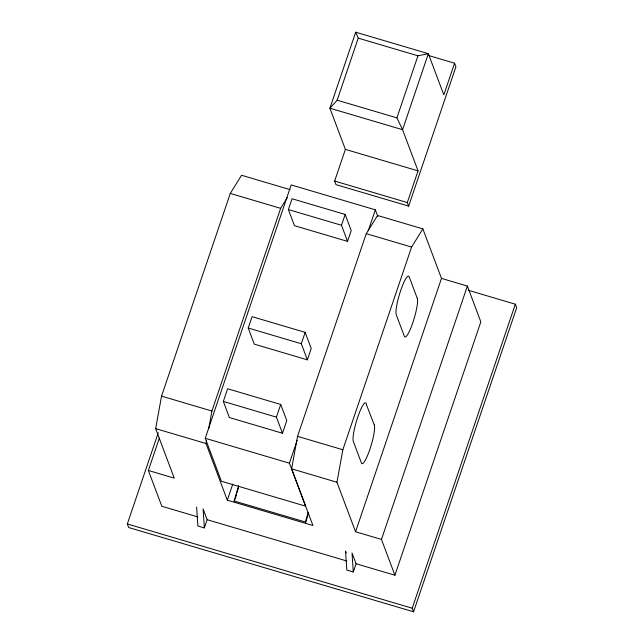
<?xml version="1.0" encoding="UTF-8"?>
<svg xmlns="http://www.w3.org/2000/svg" width="644" height="644" viewBox="0 0 644 644"><rect width="100%" height="100%" fill="white"/><g stroke="black" fill="none" stroke-linecap="round" stroke-linejoin="round"><path stroke-width="0.97" d="M159.342 438.089L148.362 470.474L174.258 478.13L155.647 428.622L161.547 396.124L230.286 193.442L241.572 175.265L290.025 189.602M346.231 552.866L345.554 551.079L346.802 570.053L353.274 571.969L352.027 552.987L356.068 563.733L394.917 575.221L381.457 539.422L355.56 531.759L441.478 278.401L422.866 228.894L377.545 215.482L366.259 233.659L297.528 436.342L291.627 468.84L312.928 525.512L227.308 500.187L206.008 443.515L206.547 440.56M208.688 428.751L211.908 411.025L280.647 208.334L287.313 197.595M355.56 531.759L336.949 482.251L342.849 449.754L411.588 247.063L422.866 228.894M308.629 512.503L305.828 522.139L234.126 501.008L238.61 485.592M235.165 499.148L236.565 494.326M237.129 492.402L238.53 487.58M308.154 512.439L305.353 522.075L305.828 522.139M468.164 290.243L515.329 304.193L516.673 307.768L413.569 611.8L128.671 527.533L127.327 523.95L158.255 432.744M297.174 440.327L289.422 463.189L305.578 506.152L221.399 481.253L205.251 438.29L291.168 184.933L375.347 209.831L377.803 216.368M223.323 401.437L227.622 388.759L280.72 404.464L286.773 420.572L282.474 433.251L229.385 417.545L223.323 401.437L276.421 417.143L282.474 433.251M248.222 328.029L252.078 316.663L305.167 332.368L311.229 348.476L307.373 359.843L254.275 344.138L248.222 328.029L301.32 343.735L307.373 359.843M288.391 209.574L292.062 198.755L345.16 214.452L351.213 230.568L347.543 241.387L294.453 225.682L288.391 209.574L341.489 225.271L347.543 241.387M454.567 63.201L443.829 94.869L428.349 53.694L355.681 32.2L329.905 108.208L345.385 149.384L334.647 181.053L335.991 184.635L408.658 206.128L455.912 66.783L454.567 63.201L428.751 55.561M408.658 206.128L407.306 202.546L418.053 170.877L402.572 129.702L329.905 108.208L337.182 100.206L358.233 38.133L355.681 32.2M204.349 527.919L207.143 519.684L203.102 508.937L204.349 527.919L197.877 526.003L196.629 507.029M227.308 500.187L232.75 484.143M276.421 417.143L280.72 404.464M301.32 343.735L305.167 332.368M341.489 225.271L345.16 214.452M396.897 117.868L417.948 55.803L428.349 53.694L402.572 129.702L396.897 117.868L337.182 100.206M368.239 230.785L375.347 209.831M353.274 571.969L356.068 563.733M381.457 539.422L467.375 286.057L441.478 278.401M394.917 575.221L480.835 321.863L467.375 286.057M413.569 611.8L412.224 608.218L515.329 304.193M234.126 501.008L234.601 501.072M358.233 38.133L417.948 55.803M345.385 149.384L418.053 170.877M334.647 181.053L407.306 202.546M230.286 193.442L280.647 208.334M366.259 233.659L411.588 247.063M161.547 396.124L211.908 411.025M297.528 436.342L342.849 449.754M205.251 438.29L289.422 463.189M155.647 428.622L206.008 443.515M291.627 468.84L336.949 482.251M197.821 516.923L161.821 506.273L148.362 470.474M207.143 519.684L346.705 560.964M127.327 523.95L412.224 608.218M374.293 424.968L366.484 404.834A20.568 3.55 -73.5 0 0 358.136 416.016A20.568 3.55 -73.5 0 0 353.492 441.832L361.405 462.972A20.568 3.55 -73.5 0 0 369.865 449.343A20.568 3.55 -73.5 0 0 374.293 424.968M417.256 298.293L409.182 276.807A20.568 3.55 -73.5 0 0 400.713 290.444A20.568 3.55 -73.5 0 0 396.293 314.811L404.368 336.297A20.568 3.55 -73.5 0 0 412.828 322.66A20.568 3.55 -73.5 0 0 417.256 298.293"/></g></svg>
